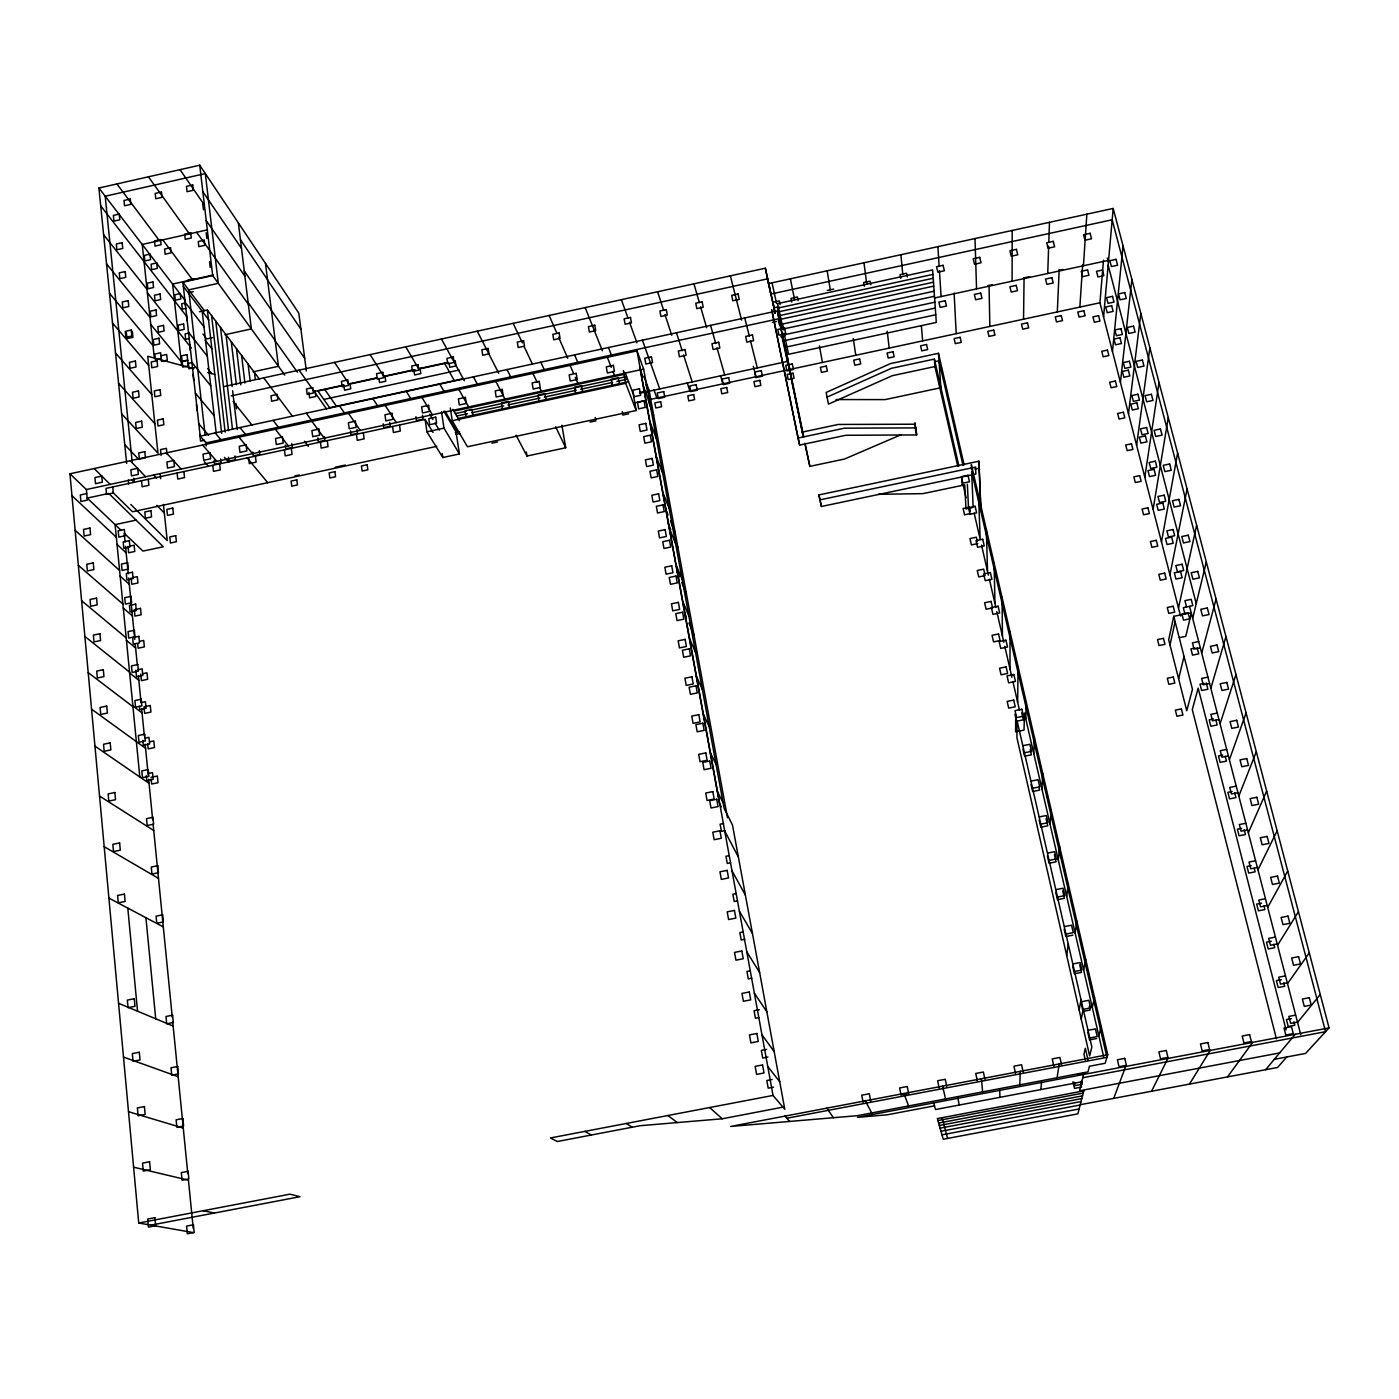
<?xml version="1.0" encoding="UTF-8"?>
<svg xmlns="http://www.w3.org/2000/svg" width="1399" height="1399" viewBox="0 0 1399 1399"><rect width="100%" height="100%" fill="white"/><g stroke="black" fill="none" stroke-linecap="round" stroke-linejoin="round"><path stroke-width="1.5" d="M1012.089 281.199L1012.194 230.45M1015.726 714.767L1015.587 731.817L1024.051 730.103L1024.418 713.018L1103.689 1056.945M1017.65 702.298L1018.052 666.624M1023.543 319.199L1024.068 277.946M1025.782 718.946L1026.201 701.843M1019.801 1084.837L1020.256 1071.354M1047.729 273.487L1048.655 246.137M1048.813 241.922L1049.477 222.319M1033.791 753.711L1034.421 737.413M1057.312 311.925L1059.183 269.832M1041.888 788.844L1042.727 773.385M1079.871 307.08L1082.651 264.761M1083.438 265.758L1086.848 214.169M1050.072 824.326L1051.139 809.724M1180.564 616.05L1099.929 302.761L1103.496 260.249M1103.584 316.961L1113.184 208.434L768.488 283.595L775.168 313.376M1058.344 860.193L1059.62 846.465M1112.467 351.446L1123.03 245.822M1040.804 1089.576L1041.573 1082.424M1120.424 382.417L1131.878 279.433M1066.685 896.427L1068.206 883.608M1128.486 413.684L1140.832 313.411M1066.703 955.517L1068.241 944.01M1136.618 445.267L1149.873 347.756M1075.131 933.063L1076.88 921.137M1144.819 477.164L1159.037 382.487M1057.067 1077.772L1059.253 1063.939M1153.108 509.376L1168.27 417.584M1083.665 970.067L1085.659 959.102M1161.485 541.903L1177.626 453.084M1079.136 1009.921L1081.042 999.83M1081.217 1019.067L1083.193 1009.221M1169.949 574.762L1187.086 488.968M1173.761 616.329L1168.69 639.798L1186.754 710.727L1192.455 689.287L1173.761 616.329L1191.406 612.727L1185.792 636.335L1179.374 637.629M1170.001 644.956L1175.108 621.611M1178.483 607.953L1196.635 525.255M1092.287 1007.472L1094.525 997.47M1192.77 618.008L1206.305 561.943M1178.623 678.812L1184.044 656.446M1083.56 1074.449L1079.573 1090.783L1279.683 1052.922M1098.81 1035.802L1101.24 1026.516M1201.793 652.843L1216.081 599.052M1210.922 688.046L1225.961 636.58M1107.746 1054.724L1105.14 1063.275L1089.436 1066.265L1087.985 1071.896L857.185 1115.703L730.68 1126.44L1107.746 1054.724L971.343 464.538L971.571 469.732M1220.138 723.615L1235.964 674.528M1229.459 759.57L1246.072 712.93M1113.726 1098.39L1125.67 1066.458M1238.884 795.909L1256.302 751.77M1248.398 832.632L1266.655 791.047M1258.016 869.758L1277.13 830.796M1151.552 1091.255L1167.885 1058.448M1267.756 907.286L1287.727 871.017M1189.482 1084.085L1210.222 1050.422M1277.584 945.234L1298.447 911.693M1287.517 983.602L1309.289 952.876M1227.518 1076.915L1252.682 1042.36M1297.572 1022.389L1320.271 994.532M1265.623 1069.71L1295.264 1034.298M1286.73 1056.979L1277.619 1067.454L1080.168 1104.72M1113.184 208.434L1329.05 1027.88L1305.617 1053.412L1274.332 1059.323M827.141 397.089L891.443 368.304L934.375 359.106L958.892 466.112M901.306 434.634L844.454 459.047L809.846 466.374L804.775 443.343M126.644 463.401L98.909 188.026L199.725 165.204L298.809 313.166L306.346 370.98M207.542 229.821L142.226 244.458L154.345 358.039M187.833 280.045L193.657 278.751M213.26 275.026L172.602 284.067L181.625 365.436M779.016 318.692L206.038 442.923L200.197 436.173L182.867 282.196L212.683 275.568L284.836 375.107M189.057 292.583L193.307 291.639M185.315 302.988L181.713 303.793L182.307 309.144L185.927 308.34M199.497 311.732L207.367 310.001L259.637 379.374M188.708 333.137L185.088 333.941L185.682 339.327L189.32 338.541M212.526 337.684L206.755 338.96L202.942 334.029M224.994 334.728L251.365 328.922L238.372 222.931M160.955 355.731L166.656 354.489L167.268 360.138L161.567 361.397L160.588 352.775L154.834 354.034L155.446 359.753L161.2 358.494M194.461 367.57L188.987 368.776L188.375 363.338L192.013 362.533L210.742 385.844M253.149 371.819L278.436 366.276L265.478 263.397M223.77 386.596L765.34 268.206L775.203 312.834M231.185 395.917L767.684 278.821L770.814 294.087L1112.17 219.765L1325.553 1031.693L1082.774 1077.737M314.18 391.475L342.79 385.25M377.573 377.66L348.911 383.903L334.553 362.376M412.46 370.07L383.728 376.331L370.105 354.612M447.418 362.463L418.616 368.724L405.745 346.812M343.734 385.407L317.923 391.02L329.657 407.704L463.786 378.569M350.047 384.026L377.38 378.08M383.693 376.698L415.241 369.843M419.438 368.916L448.537 362.586M323.834 399.432L459.099 370.018M827.246 290.485L833.699 289.086M778.841 306.713L774.014 307.763L772.895 302.306L779.313 300.907L780.065 304.545M778.543 307.937L932.941 274.396M200.197 436.173L777.319 310.875L781.394 329.604M779.348 311.662L933.203 278.261M204.604 440.23L200.547 441.105L199.847 434.984M780.17 315.457L933.483 282.196M780.992 319.217L933.745 286.113M193.657 1232.624L138.728 1223.023L69.95 473.789L637 350.869L643.645 369.109L724.14 808.43L732.481 824.973L784.804 1109.337L773.035 1095.434L637 350.869M772.388 322.347L776.48 321.455M782.058 324.148L934.112 291.202M783.125 329.027L934.462 296.256M987.939 285.676L992.136 284.766M1023.316 278.016L1029.612 276.652M1058.781 270.339L1062.995 269.43M934.847 297.917L1108.585 260.319M784.367 334.746L934.882 302.184M780.782 336.739L784.891 335.847M69.95 473.789L86.388 489.545L643.645 369.109M453.941 411.131L625.58 374.04M785.591 340.394L935.284 308.06M433.043 432.448L425.104 419.455L105.974 488.391L106.551 494.442L113.319 492.973L112.724 486.939M455.357 413.579L465.919 411.306M470.151 410.397L626.56 376.611M86.721 493.567L80.303 494.966L80.915 501.489L87.35 500.108L86.388 489.545M456.774 416.028L467.441 413.719M471.708 412.81L503.727 405.885M507.994 404.958L540.014 398.05M544.298 397.124L576.318 390.216M580.585 389.289L612.605 382.382M616.872 381.455L627.539 379.146M786.99 346.865L935.756 314.758M458.173 418.458L628.518 381.7M452.244 420.749L625.668 383.326L636.195 410.502L467.441 446.753L452.244 420.749L450.303 407.948M426.922 431.819L443.99 428.146L459.414 453.958L442.801 457.525L426.922 431.819L425.104 419.455M443.92 411.289L456.057 431.976L457.106 431.749L444.987 411.061M639.553 392.454L645.918 391.09M727.497 817.75L649.101 390.408L648.034 390.636L645.848 384.708M455.287 432.676L459.554 431.766M639.5 393.294L788.319 361.239L782.286 333.592M455.864 434.407L460.096 433.498M295.014 475.87L299.281 474.961M335.253 467.214L345.326 465.045M634.289 402.912L646.618 400.254M650.727 399.362L756.002 376.733L753.344 366.258M758.083 376.279L787.112 370.036M789.193 369.598L1099.929 302.761M436.768 446.333L132.52 511.772L112.812 492.378M491.906 443.168L497.694 441.927M590.011 422.096L595.834 420.854L595.257 417.462M628.693 413.789L622.852 415.048L622.24 411.673M136.088 520.113L115.103 524.625L139.83 776.987M964.138 464.958L938.467 353.3L890.394 363.618L826.162 392.454L828.453 404.136L892.317 375.684L934.934 366.555L934.375 359.106M934.847 361.694L938.991 360.802L962.967 465.15M516.056 435.246L526.986 456.039L565.703 447.75L561.908 425.261M130.072 546.082L134.129 545.208L134.776 551.468L128.656 552.78L128.026 546.502M777.494 311.75L802.292 432.099L838.211 424.457L915.051 424.212M133.202 577.525L137.294 576.65L137.941 582.963L131.786 584.275L131.156 577.944M915.75 431.242L914.911 422.848L916.712 434.932L845.73 435.281L799.633 445.092L771.706 309.756L798.042 438.062L844.489 428.181L916.013 427.902M818.922 494.914L821.388 506.49L975.837 474.016L975.575 467.109L819.954 499.863L818.922 494.914L978.898 461.215L980.786 507.487L978.898 461.215M139.585 641.319L143.712 640.445L144.359 646.898L138.151 648.192L137.732 643.907M974.893 469.05L979.125 468.158L979.51 469.802M137.959 669.736L142.138 668.862L142.785 675.42L136.507 676.731L135.86 670.173M142.82 673.688L146.982 672.814L147.629 679.319L141.386 680.631L140.739 674.108M972.165 507.645L965.975 508.939L964.75 484.858L923.043 493.62L878.38 494.337M970.906 513.468L964.541 514.797L963.107 508.484L969.472 507.155L970.434 511.369M141.212 702.595L145.409 701.721L146.073 708.331L139.778 709.643L139.445 706.338M977.814 543.581L971.413 544.911L969.962 538.545L976.362 537.216L977.324 541.465M144.744 738.217L148.976 737.343L149.641 744.006L143.31 745.317L142.803 740.316M149.623 741.802L153.82 740.928L154.502 747.573L148.189 748.885L147.699 743.901M985.158 575.584L978.723 576.913L977.254 570.477L983.689 569.148L984.791 573.975M148.259 773.472L152.491 772.598L153.173 779.348L146.808 780.659L146.3 775.588M151.022 777.319L157.353 776.008L158.035 782.723L151.687 784.035L151.197 778.998M1198.681 641.581L1192.42 642.858L1194.046 649.153L1200.325 647.877M1195.061 648.052L1190.916 648.891L1192.525 655.134L1198.751 653.875L1197.124 647.632M1207.897 677.151L1201.601 678.428L1203.245 684.793L1209.54 683.516M1204.172 683.342L1200.01 684.181L1201.636 690.511L1207.897 689.235L1206.27 682.922M1023.019 745.667L1029.909 744.285L1031.535 751.35L1024.645 752.732M1217.217 713.088L1210.869 714.364L1212.531 720.8L1218.879 719.523M1213.388 719.016L1209.208 719.855L1210.852 726.238L1217.147 724.979L1215.906 720.188M723.51 823.521L720.118 824.203L721.412 831.338L724.822 830.656M1031.133 781.097L1038.058 779.715L1039.702 786.85L1032.777 788.232M1226.626 749.427L1220.243 750.686L1221.922 757.191L1228.305 755.915M1222.709 755.075L1218.494 755.915L1220.155 762.368L1226.486 761.108L1225.227 756.264M729.369 855.576L725.959 856.258L727.27 863.463L730.68 862.781M1039.352 816.894L1046.295 815.512L1047.956 822.717L1040.996 824.098M1236.139 786.151L1229.738 787.41L1231.435 793.985L1237.853 792.708M1232.117 791.519L1227.885 792.359L1229.564 798.881L1235.929 797.622L1234.67 792.726M736.311 893.541L732.866 894.223L734.195 901.516L737.64 900.834M1047.641 853.075L1054.636 851.694L1056.315 858.969L1049.302 860.35M1245.757 823.277L1239.322 824.536L1241.035 831.181L1247.488 829.922M1241.647 828.365L1237.381 829.205L1239.077 835.78L1245.477 834.521L1244.201 829.59M743.324 931.944L739.861 932.626L741.208 939.988L744.67 939.306M1056.018 889.624L1063.048 888.243L1064.744 895.605L1057.696 896.986M1255.498 860.805L1249.01 862.081L1250.741 868.796L1257.229 867.52M1251.266 865.596L1246.981 866.436L1248.695 873.098L1255.13 871.839L1254.273 868.517M750.424 970.766L746.944 971.448L748.29 978.898L751.788 978.216M1064.482 926.575L1071.564 925.211L1073.26 932.643L1066.178 934.025M1072.911 935.162L1065.863 936.526L1064.167 929.128M1265.326 898.753L1258.803 900.029L1260.551 906.814L1267.092 905.538M1261.531 903.142L1256.669 904.086L1258.418 910.819L1264.888 909.56L1264.014 906.202M759.342 1009.693L754.096 1010.708L755.46 1018.245L758.975 1017.563M1073.033 963.928L1080.15 962.547L1081.882 970.067L1074.764 971.448M1275.276 937.12L1268.701 938.397L1270.484 945.252L1277.042 943.993M1271.359 941.195L1266.48 942.139L1268.228 948.959L1274.751 947.7L1273.877 944.29M766.617 1049.407L761.336 1050.422L762.717 1058.029L767.999 1057.014M1081.689 1001.684L1088.842 1000.32L1090.59 1007.91L1083.438 1009.291M1285.331 975.925L1278.721 977.184L1280.505 984.127L1287.115 982.867M1281.309 979.685L1276.395 980.629L1278.179 987.519L1284.719 986.26L1283.827 982.815M772.126 1079.486L766.809 1080.5L768.208 1088.177L773.525 1087.163M1088.247 1030.276L1095.434 1028.895L1097.201 1036.554L1089.996 1037.936M773.035 1095.434L550.419 1137.964L557.309 1141.514L640.043 1125.723L722.234 1118.78L782.95 1107.151M1096.694 1038.513L1089.541 1039.877L1087.792 1032.252M138.728 1223.023L289.96 1194.169L300.033 1196.705L150.865 1225.139M1295.491 1015.149L1288.846 1016.426L1290.665 1023.438L1297.31 1022.179M1291.364 1018.594L1286.433 1019.539L1288.217 1026.499L1294.809 1025.24L1293.918 1021.76M902.985 1094.822L906.779 1094.105M786.815 1118.238L1106.941 1057.364L971.64 471.463L973.144 506.98M1077.597 1074.537L1084.942 1073.138M1329.05 1027.88L857.5 1117.346L887.298 1114.793L934.48 1105.84M1081.759 1081.812L935.511 1109.529L933.658 1102.902M937.925 1120.564L1083.246 1093.074M938.642 1123.047L1082.529 1095.854M939.324 1125.495L1081.829 1098.582M940.076 1128.171L1081.06 1101.538M940.967 1131.284L1080.15 1105.018M941.964 1134.834L1079.136 1108.97M836.025 399.554L885.165 399.607L940.88 387.715L938.467 353.3M203.152 1210.73L214.397 1213.038M133.605 1167.186L188.445 1180.196L193.237 1228.427M193.674 368.706L147.734 356.255L157.982 453.189L121.643 413.859M207.734 372.501L214.816 374.425M128.516 1111.698L183.269 1128.084M123.497 1057.067L178.18 1076.705M118.565 1003.275L173.144 1026.062M108.912 898.106L163.298 926.907M584.887 1131.371L591.27 1135.026M104.191 846.692L158.489 878.38M99.539 796.048L153.733 830.516M626.367 1123.449L632.121 1127.244M94.957 746.139L149.046 783.318M91.565 709.171L145.566 748.308M667.935 1115.51L677.256 1122.575M132.87 705.9L142.068 712.913M88.207 672.622L132.94 706.722M84.884 636.458L129.547 672.132M129.635 672.954L138.816 680.281M126.435 640.34L135.616 647.964M81.597 600.696L126.207 637.909M123.269 608.04L132.433 615.962M78.344 565.318L122.885 604.018M709.643 1107.553L722.234 1118.78M120.139 576.056L129.285 584.275M75.144 530.308L119.597 570.477M117.026 544.368L126.172 552.867M71.961 495.666L116.344 537.286M121.293 530.501L87.193 498.079L108.807 493.427L163.316 546.764L142.96 551.101L124.389 533.456M94.153 468.543L110.189 484.404M130.772 504.462L167.233 540.574L163.403 504.427M131.716 479.77L134.252 482.358L133.832 478.231M156.793 505.336L164.313 513.013M130.229 460.726L145.636 476.744M124.756 444.707L138.623 459.292M153.628 475.065L156.636 478.231M166.394 452.891L181.188 469.067M118.565 383.291L154.869 423.687M204.306 461.705L208.399 466.357M115.522 353.02L151.774 394.466M202.628 445.022L216.81 461.355M784.961 1116.122L789.596 1121.438M224.452 457.351L228.667 462.282M112.497 323.029L148.714 365.489M198.815 423.862L208.556 435.281M215.166 432.921L220.885 439.706M247.133 457.893L267.751 482.69M109.507 293.318L153.016 345.588M195.353 393.049L214.187 415.765M238.967 437.153L252.52 453.643M150.742 324.393L181.205 361.642M239.946 427.534L245.507 434.372M106.551 263.886L149.99 317.346M147.385 292.846L191.383 348.054M207.664 368.479L211.739 373.603M233.143 401.443L252.082 425.191M103.613 234.735L147.017 289.348M188.515 332.297L207.332 356.203M767.736 1066.458L779.715 1081.742M275.393 429.248L288.316 445.896M100.693 205.845L186.469 316.157M205.163 340.202L211.844 348.788M273.085 420.347L278.401 427.237M185.14 302.341L203.957 326.824M98.909 188.026L185.49 300.855M183.339 286.375L208.923 320.074M304.51 441.262L308.392 446.403M182.867 282.196L204.499 310.788M263.712 377.87L292.548 416.395M116.904 183.951L159.399 240.611M162.774 239.859L192.45 279.643M306.276 413.142L311.365 420.085M311.907 421.344L324.218 438.149M761.965 1034.823L774.172 1051.593M148.434 176.816L189.46 233.878M248.113 302.481L275.218 340.622M275.253 340.971L297.445 372.204M196.612 232.286L248.34 304.248M299.089 370.14L326.597 408.998M324.813 389.534L336.425 406.235M206.23 220.622L244.895 276.18M244.248 270.934L271.354 310.018M271.389 310.351L304.702 358.371M339.555 405.92L344.399 412.932M348.526 413.405L360.19 430.367M180.034 169.664L203.887 204.324M826.826 1108.148L833.384 1117.714M202.82 191.663L241.485 248.357M240.436 239.701L267.524 279.695M267.576 280.045L300.89 329.185M754.341 993.098L766.862 1011.827M372.903 398.68L377.52 405.745M385.215 405.448L396.249 422.568M746.804 951.862L759.622 972.48M406.322 391.423L410.694 398.558M429.685 414.209L432.886 419.508M435.019 423.04L439.286 430.123M422.008 397.473L432.413 414.769M739.354 911.099L752.47 933.588M439.828 384.148L443.955 391.335M452.909 409.347L459.432 420.662M444.672 363.425L454.29 380.633M458.889 389.482L468.648 406.934M731.992 870.825L745.387 895.115M441.454 339.013L464.346 380.72M473.404 376.856L477.304 384.113M865.316 1100.838L871.699 1112.939M724.717 831.006L738.392 857.08M495.858 381.455L504.969 399.082M477.269 331.178L498.743 373.253M721.307 806.908L719.418 803.201L639.728 366.94M507.05 369.546L510.705 376.873M717.53 791.659L723.091 802.746M710.43 752.749L716.096 764.519M555.63 426.747L565.703 447.75M532.932 373.428L537.164 382.312M539.699 387.645L541.396 391.213M513.153 323.344L522.387 342.877M524.188 346.69L532.302 363.862M540.783 362.219L544.194 369.616M703.4 714.277L709.171 726.711M696.44 676.242L702.315 689.322M549.142 315.475L556.872 333.259M558.551 337.107L567.749 358.284M689.585 638.644L695.53 652.354M570.075 365.366L573.555 373.341M575.286 377.328L577.892 383.326M574.587 354.891L577.752 362.324M684.706 613.217L686.384 617.134M688.903 623.045L693.939 634.831M682.782 601.465L688.833 615.787M677.011 571.089L679.372 576.808M681.715 582.439L686.419 593.823M676.067 564.689L682.205 579.606M669.422 528.332L675.647 543.826M668.355 523.663L670.751 529.626M673.933 537.566L677.92 547.516M585.202 307.588L602.374 350.764M665.662 508.956L668.075 515.007M670.471 521.058L675.297 533.176M607.323 357.287L611.311 367.36M612.902 371.382L614.493 375.404M662.846 492.378L669.177 508.432M608.46 347.529L611.398 355.031M656.358 456.808L662.759 473.422M624.863 372.169L633.187 393.836L636.195 410.502M903.911 1093.493L908.598 1105.944M649.923 421.624L656.411 438.796M643.575 388.048L645.743 393.853M648.611 401.6L653.63 415.136M643.575 386.823L650.133 404.521M640.043 368.899L642.945 376.803M644.03 376.558L649.101 390.408M621.366 299.683L628.046 318.168M629.533 322.277L636.947 342.842M653.945 389.866L656.9 398.05M642.421 340.167L659.733 388.939M657.6 291.761L663.668 310.403M665.015 314.548L671.747 335.288M687.189 382.714L689.864 390.951M676.451 332.77L682.222 350.782M683.551 354.944L692.19 381.944M693.921 283.822L699.378 302.621M700.584 306.801L706.635 327.716M720.502 375.544L722.898 383.851M710.57 325.355L715.746 343.524M716.953 347.721L724.717 374.949M942.122 1117.679L947.578 1138.419M1107.309 258.063L1108.41 262.295M1108.165 265.163L1196.25 603.616M1189.57 606.414L1300.79 1034.788M1186.544 606.921L1184.918 600.643L1191.214 599.349L1192.84 605.627L1183.327 607.673L1184.936 613.916M1286.101 1029.909L1198.174 688.133L1192.28 709.625L1276.413 1038.792M730.348 275.848L741.61 320.109M744.758 317.94L749.357 336.25M750.406 340.482L757.296 367.92M942.594 1086.131L945.567 1098.932M1021.777 712.895L1023.369 719.838L1016.548 721.219L1014.957 714.277M1030.206 749.532L1031.413 754.795L1024.558 756.177L1022.949 749.147M1038.723 786.57L1039.544 790.12L1032.654 791.484L1031.028 784.402M1046.102 818.642L1047.746 825.812L1040.821 827.176L1039.177 820.006M1054.374 854.632L1056.053 861.871L1049.075 863.253L1047.414 855.996M1062.75 891.006L1064.429 898.315L1057.434 899.697L1055.755 892.37M1079.748 964.908L1081.479 972.392L1074.397 973.756L1072.683 966.272M1089.261 1006.248L1090.136 1010.026L1083.018 1011.39L1081.287 1003.835M974.159 513.083L980.157 539.175L978.618 495.98M981.538 545.173L988.446 575.199M989.373 579.238L995.878 607.533M996.805 611.625L1003.852 642.263M1004.797 646.373L1011.914 677.343M1012.876 681.505L1019.486 710.255M963.194 485.103L966.097 497.817M934.934 366.555L957.773 466.304M1088.055 1060.267L1085.327 1048.288L1083.963 1054.234L1085.292 1060.127M907.356 276.88L906.535 273.242L900.047 274.659L900.869 278.296M1081.427 1080.937L1082.179 1084.26L1075.097 1085.607L1074.345 1082.266M1080.745 1083.77L1081.497 1087.075L1074.484 1088.405L1072.981 1081.777M798.042 438.062L799.633 445.092M1061.526 1064.674L1059.9 1057.452L1052.223 1058.903L1053.849 1066.143M915.611 429.895L916.677 434.652M870.878 284.819L870.073 281.182L863.603 282.581L864.407 286.218M1023.159 1071.966L1021.585 1064.744L1013.943 1066.195L1015.499 1073.418M778.386 320.371L779.278 324.481M781.534 334.728L788.284 365.489M802.292 432.099L803.463 437.397M783.108 328.94L777.599 303.618L932.626 269.92L936.298 322.435L788.599 354.279L784.017 333.172M779.995 319.007L781.779 327.191M772.056 282.825L776.567 303.531M777.459 307.605L778.788 313.726M984.913 1079.241L983.375 1072.019L975.733 1073.47L977.271 1080.693M798.182 300.61L797.43 296.973L790.995 298.372L791.747 302.009M946.756 1086.498L945.252 1079.276L937.645 1080.727L939.131 1087.95M820.374 501.576L821.388 506.49M782.513 324.62L783.597 329.902M785.783 349.698L803.726 436.68M805.474 445.162L809.846 466.374M779.208 319.567L803.411 437.03M774.312 309.546L774.994 312.834M765.34 268.206L768.488 283.595M908.685 1093.738L907.234 1086.516L899.627 1087.967L901.078 1095.19M790.4 278.821L794.562 299.613M870.72 1100.961L869.304 1093.738L861.732 1095.19L863.131 1102.395M957.948 1098.285L959.224 1105.035M819.377 345.903L822.455 362.446M623.359 370.525L625.668 383.326M619.32 383.781L618.236 377.73L611.241 379.251L612.307 385.285M582.596 391.703L581.547 385.652L574.569 387.173L575.601 393.206M545.96 399.607L544.945 393.556L537.985 395.06L539 401.111M827.141 270.811L830.272 289.715M526.321 451.947L526.986 456.039M509.428 407.494L508.449 401.443L501.507 402.947L502.468 408.998M472.967 415.363L472.023 409.312L465.098 410.816L466.042 416.85M455.165 360.54L456.004 365.961L449.744 367.307L449.201 363.705M456.057 431.976L459.414 453.958M853.25 338.593L855.786 355.276M441.524 411.778L443.99 428.146M442.206 453.486L442.801 457.525M420.032 368.182L420.837 373.603L414.594 374.967L413.789 369.546M422.533 415.346L423.093 419.175L416.535 420.592L415.975 416.762M399.467 424.999L400.341 431.032L393.434 432.518L392.577 426.485M384.987 375.824L385.757 381.245L379.514 382.592L379.007 378.989M389.744 422.428L390.286 426.258L383.728 427.674L383.204 423.845M363.32 432.798L364.16 438.849L357.27 440.335L356.448 434.285M357.025 429.51L357.549 433.34L351.009 434.739L350.484 430.927M350.012 383.448L350.747 388.852L344.539 390.216L343.804 384.795M863.97 262.785L866.733 283.927M327.261 440.598L328.048 446.631L321.193 448.117L320.406 442.067M324.376 436.558L324.883 440.388L318.36 441.804L317.853 437.974M315.125 391.038L315.824 396.459L309.634 397.806L308.934 392.385M291.796 443.605L292.286 447.435L285.781 448.834L285.291 445.022M291.289 448.362L292.041 454.395L285.204 455.882L284.434 449.831M254.478 372.519L255.248 378.797M259.305 450.635L259.759 454.465L253.271 455.864L252.799 452.034M248.095 364.037L250.141 380.878M255.405 456.109L256.122 462.16L249.302 463.629L248.567 457.595M241.59 355.416L244.912 382.994M236.466 348.613L240.803 384.865M231.272 341.706L236.379 384.603M887.211 331.266L889.187 348.089M235.924 403.419L236.571 408.858M225.991 334.711L232.129 386.474M232.636 390.758L237.218 429.563M220.517 327.453L232.514 429.371M234.962 455.899L235.417 459.711L228.929 461.128L228.492 457.298M199.725 165.204L212.683 275.568M202.785 204.027L203.45 209.745M206.143 232.706L206.825 238.477M209.535 261.648L210.217 267.454M215.761 321.123L228.579 430.665M211.581 315.597L225.152 432.081M207.367 310.001L221.689 433.515M220.587 458.994L221.025 462.824L214.554 464.223L214.117 460.393M202.155 311.155L216.18 433.025M219.608 463.838L220.29 469.889L213.487 471.358L212.788 465.325M205.111 434.774L188.69 289.89L218.296 283.315L205.321 173.581L105.187 196.21L132.153 461.722M205.81 441.892L206.265 445.949M184.563 299.106L185.228 304.965M186.347 314.897L187.011 320.791M189.669 344.504L190.334 350.45M193.027 374.372L193.709 380.388M196.42 404.538L197.102 410.607M183.881 471.568L184.546 477.601L177.76 479.07L177.096 473.019M167.023 454.273L166.394 448.345L160.518 449.604L161.147 455.532M160.238 474.453L160.693 478.703M148.259 479.262L148.889 485.296L142.103 486.765L141.491 480.714M132.328 331.371L132.94 337.281L126.977 338.593L126.382 332.7M128.306 479.962L128.708 484.037M124.231 533.299L125.088 542.008M125.525 546.344L128.253 573.8M128.673 577.997L134.759 639.43M135.196 643.697L137.329 665.207M138.396 675.979L141.054 702.718M141.649 708.838L144.342 735.822M145.164 744.146L148.224 775.081M148.644 779.208L152.666 819.797M153.103 824.081L172.287 1017.44M172.724 1021.742L187.798 1173.691M900.886 254.723L902.775 274.134M981.381 1078.751L982.64 1091.885M145.916 917.709L155.709 1018.787M127.799 908.108L137.539 1011.197M921.399 326.054L922.658 340.884M937.89 246.661L939.149 266.23M939.429 270.567L941.09 296.571M961.778 478.703L962.145 485.418M954.118 293.091L956.216 333.679M967.374 484.316L968.528 508.397M999.708 1090.363L999.953 1097.306M974.998 238.564L976.554 288.893M986.347 529.399L987.519 571.159M989.058 285.518L989.845 326.439M994.147 563.185L994.934 603.459M1002.034 597.303L1002.436 636.09M1010.008 631.788L1010.008 669.037M1017.09 720.712L1016.898 737.623L1089.646 1055.913L1091.85 1047.029L1017.09 720.712M1083.823 1090.87L1077.86 1113.866L943.223 1139.241L937.365 1118.588L1083.823 1090.87M130.229 199.06L123.986 200.459L124.546 205.793L130.789 204.376L130.229 199.06M161.427 192.013L155.184 193.429L155.779 198.745L162.022 197.329L161.427 192.013M192.712 184.965L186.452 186.364L187.064 191.698L193.324 190.281L192.712 184.965M119.23 214.082L113.371 215.394L113.949 221.094L119.807 219.783L119.23 214.082M122.185 242.674L116.309 244.003L116.886 249.756L122.78 248.427L122.185 242.674M160.535 239.579L154.502 240.925L155.062 246.102L161.095 244.738L160.535 239.579M190.701 232.811L184.651 234.158L185.245 239.334L191.278 237.987L190.701 232.811M170.556 247.728L164.575 249.057L165.134 254.198L171.115 252.852L170.556 247.728M204.237 240.191L198.238 241.52L198.833 246.661L204.831 245.315L204.237 240.191M149.955 254.146L144.289 255.405L144.884 260.931L150.55 259.672L149.955 254.146M156.705 262.942L151.092 264.184L151.687 269.692L157.3 268.433L156.705 262.942M125.176 271.546L119.265 272.857L119.859 278.663L125.77 277.352L125.176 271.546M152.946 281.916L147.262 283.193L147.857 288.771L153.54 287.512L152.946 281.916M128.183 300.663L122.255 301.992L122.85 307.85L128.795 306.521L128.183 300.663M160.081 294L154.432 295.259L155.044 300.82L160.675 299.561L160.081 294M180.209 293.598L174.753 294.804L175.347 300.173L180.821 298.966L180.209 293.598M155.971 309.948L150.253 311.225L150.865 316.856L156.566 315.579L155.971 309.948M131.226 330.059L125.263 331.388L125.875 337.299L131.838 335.987L131.226 330.059M163.491 325.39L157.825 326.649L158.419 332.245L164.103 331.003L163.491 325.39M183.619 323.956L178.128 325.163L178.722 330.584L184.213 329.377L183.619 323.956M159.014 338.226L153.278 339.502L153.89 345.186L159.626 343.927L159.014 338.226M135.406 361.012L129.425 362.341L130.037 368.304L136.018 366.975L135.406 361.012M157.003 360.715L151.214 361.991L151.826 367.762L157.632 366.486L157.003 360.715M187.046 354.594L181.52 355.818L182.132 361.292L187.658 360.085L187.046 354.594M187.693 360.4L182.167 361.607L182.779 367.098L188.305 365.891L187.693 360.4M138.501 390.933L132.503 392.262L133.115 398.278L139.131 396.966L138.501 390.933M160.098 389.656L154.292 390.933L154.904 396.756L160.728 395.48L160.098 389.656M141.649 421.151L135.598 422.463L136.228 428.531L142.278 427.22L141.649 421.151M163.228 418.861L157.387 420.137L158.017 426.013L163.858 424.736L163.228 418.861M277.177 394.431L270.969 395.777L271.651 401.216L277.859 399.852L277.177 394.431M488.146 348.438L481.851 349.82L482.707 355.259L489.003 353.877L488.146 348.438M523.593 340.726L517.28 342.09L518.172 347.529L524.485 346.148L523.593 340.726M559.128 332.979L552.815 334.344L553.742 339.782L560.072 338.401L559.128 332.979M594.767 325.215L588.419 326.597L589.381 332.018L595.712 330.636L594.767 325.215M630.477 317.433L624.111 318.815L625.108 324.236L631.456 322.854L630.477 317.433M666.256 309.616L659.891 311.015L660.905 316.454L667.288 315.055L666.256 309.616M702.141 301.799L695.758 303.198L696.807 308.637L703.207 307.238L702.141 301.799M738.112 293.965L731.712 295.364L732.796 300.785L739.197 299.403L738.112 293.965M312.694 387.61L306.486 388.957L307.185 394.396L313.411 393.032L312.694 387.61M347.704 379.986L341.478 381.332L342.213 386.771L348.438 385.407L347.704 379.986M382.801 372.326L376.558 373.69L377.31 379.129L383.571 377.765L382.801 372.326M417.969 364.667L411.708 366.031L412.513 371.469L418.773 370.105L417.969 364.667M453.224 356.99L446.946 358.354L447.785 363.775L454.063 362.411L453.224 356.99M943.083 265.303L936.578 266.719L937.837 272.175L944.36 270.759L943.083 265.303M979.702 257.329L973.197 258.745L974.491 264.219L981.014 262.802L979.702 257.329M1016.426 249.354L1009.903 250.771L1011.232 256.227L1017.773 254.81L1016.426 249.354M1053.237 241.345L1046.697 242.779L1048.061 248.235L1054.619 246.801L1053.237 241.345M1090.153 233.318L1083.578 234.752L1084.994 240.208L1091.552 238.774L1090.153 233.318M144.797 451.632L138.728 452.944L139.358 459.082L145.444 457.77L144.797 451.632M651.462 356.797L644.764 358.249L645.813 364.02L652.529 362.568L651.462 356.797M685.055 349.54L678.323 350.992L679.424 356.762L686.14 355.294L685.055 349.54M718.719 342.248L711.969 343.699L713.088 349.47L719.838 348.019L718.719 342.248M752.452 334.938L745.684 336.407L746.856 342.178L753.606 340.709L752.452 334.938M784.559 327.996L777.792 329.447L778.981 335.218L785.766 333.749L784.559 327.996M101.76 476.08L94.922 477.566L95.499 483.669L102.354 482.183L101.76 476.08M137.714 468.298L130.859 469.784L131.489 475.887L138.344 474.401L137.714 468.298M173.773 460.498L166.901 461.985L167.548 468.088L174.438 466.601L173.773 460.498M209.902 452.664L203.012 454.15L203.712 460.271L210.602 458.767L209.902 452.664M246.137 444.83L239.229 446.316L239.946 452.419L246.871 450.933L246.137 444.83M282.441 436.96L275.516 438.464L276.285 444.567L283.21 443.063L282.441 436.96M318.85 429.091L311.907 430.595L312.711 436.698L319.654 435.194L318.85 429.091M355.346 421.186L348.386 422.69L349.225 428.793L356.185 427.29L355.346 421.186M391.93 413.265L384.952 414.769L385.827 420.872L392.804 419.368L391.93 413.265M428.601 405.325L421.624 406.847L422.515 412.95L429.51 411.428L428.601 405.325M465.377 397.368L458.365 398.89L459.309 404.993L466.322 403.472L465.377 397.368M502.241 389.394L495.211 390.916L496.173 397.019L503.22 395.497L502.241 389.394M539.175 381.385L532.145 382.906L533.141 389.027L540.206 387.488L539.175 381.385M576.231 373.376L569.166 374.897L570.215 381L577.28 379.479L576.231 373.376M613.357 365.331L606.274 366.87L607.358 372.973L614.441 371.435L613.357 365.331M1116.052 259.34L1109.862 260.686L1111.401 266.562L1117.591 265.215L1116.052 259.34M945.217 300.733L938.921 302.097L940.145 307.413L946.458 306.049L945.217 300.733M980.682 293.056L974.369 294.42L975.628 299.736L981.958 298.372L980.682 293.056M1016.234 285.379L1009.903 286.743L1011.197 292.059L1017.528 290.695L1016.234 285.379M1051.856 277.667L1045.525 279.048L1046.854 284.347L1053.202 282.983L1051.856 277.667M1087.583 269.937L1081.217 271.319L1082.581 276.635L1088.947 275.253L1087.583 269.937M1102.412 270.059L1096.501 271.336L1097.953 276.95L1103.863 275.673L1102.412 270.059M435.701 417.164L428.793 418.651L429.685 424.701L436.61 423.197L435.701 417.164M639.483 388.747L632.82 390.199L634.009 396.756L640.69 395.322L639.483 388.747M663.721 391.598L657.233 392.997L658.264 398.593L664.752 397.211L663.721 391.598M696.16 384.62L689.672 386.019L690.739 391.615L697.244 390.216L696.16 384.62M728.687 377.625L722.181 379.024L723.266 384.62L729.788 383.221L728.687 377.625M761.283 370.613L754.761 372.012L755.88 377.608L762.403 376.209L761.283 370.613M792.306 363.932L785.766 365.331L786.92 370.927L793.46 369.528L792.306 363.932M1124.744 292.548L1118.518 293.895L1120.074 299.823L1126.3 298.494L1124.744 292.548M1112.537 296.361L1106.557 297.655L1108.025 303.373L1114.024 302.079L1112.537 296.361M644.065 400.918L637.472 402.352L638.644 408.84L645.254 407.424L644.065 400.918M150.917 510.67L144.797 511.982L145.444 518.225L151.564 516.913L150.917 510.67M296.815 479.857L291.097 481.081L291.726 486.153L297.445 484.928L296.815 479.857M334.886 471.673L329.167 472.897L329.832 477.968L335.568 476.744L334.886 471.673M367.15 464.73L361.414 465.972L362.114 471.043L367.85 469.802L367.15 464.73M660.695 401.653L654.837 402.912L655.764 407.983L661.622 406.724L660.695 401.653M693.659 394.57L687.801 395.83L688.763 400.901L694.621 399.624L693.659 394.57M726.711 387.471L720.835 388.73L721.814 393.801L727.707 392.524L726.711 387.471M759.832 380.336L753.939 381.612L754.953 386.684L760.846 385.407L759.832 380.336M793.023 373.218L787.13 374.477L788.162 379.549L794.072 378.272L793.023 373.218M826.302 366.066L820.374 367.325L821.44 372.396L827.369 371.12L826.302 366.066M859.633 358.896L853.705 360.173L854.806 365.244L860.735 363.967L859.633 358.896M893.052 351.709L887.106 352.985L888.225 358.057L894.188 356.78L893.052 351.709M926.54 344.521L920.577 345.798L921.731 350.869L927.694 349.575L926.54 344.521M960.116 337.299L954.135 338.593L955.325 343.647L961.288 342.37L960.116 337.299M993.745 330.077L987.764 331.353L988.971 336.425L994.969 335.13L993.745 330.077M1027.461 322.819L1021.462 324.113L1022.704 329.185L1028.702 327.891L1027.461 322.819M1061.246 315.562L1055.248 316.856L1056.507 321.927L1062.523 320.633L1061.246 315.562M1083.823 310.718L1077.807 312.012L1079.084 317.083L1085.117 315.789L1083.823 310.718M1111.645 305.734L1105.717 307.011L1107.186 312.694L1113.132 311.417L1111.645 305.734M172.794 508.099L166.866 509.376L167.495 515.409L173.441 514.133L172.794 508.099M89.973 528.053L83.52 529.434L84.132 536.044L90.603 534.663L89.973 528.053M1098.6 315.649L1092.934 316.856L1094.333 322.277L1099.981 321.07L1098.6 315.649M124.354 529.504L118.181 530.816L118.81 537.129L124.983 535.8L124.354 529.504M645.796 423.39L639.081 424.824L640.287 431.469L647.003 430.035L645.796 423.39M129.32 540.626L123.164 541.955L123.794 548.251L129.95 546.922L129.32 540.626M1120.931 328.66L1114.898 329.937L1116.402 335.725L1122.418 334.431L1120.931 328.66M1133.54 326.107L1127.279 327.453L1128.836 333.452L1135.114 332.105L1133.54 326.107M175.732 535.642L169.786 536.919L170.433 543.004L176.396 541.728L175.732 535.642M650.308 435.211L643.68 436.628L644.869 443.186L651.514 441.769L650.308 435.211M1119.952 337.789L1113.989 339.065L1115.475 344.801L1121.438 343.524L1119.952 337.789M93.261 562.905L86.773 564.287L87.385 570.967L93.89 569.585L93.261 562.905M1107.431 350.1L1101.747 351.306L1103.146 356.78L1108.847 355.573L1107.431 350.1M127.659 562.748L121.451 564.077L122.08 570.442L128.288 569.113L127.659 562.748M652.161 458.417L645.411 459.851L646.635 466.567L653.385 465.133L652.161 458.417M132.468 572.226L126.295 573.538L126.924 579.903L133.115 578.591L132.468 572.226M1129.395 361.274L1123.345 362.568L1124.848 368.392L1130.917 367.115L1129.395 361.274M1142.406 360.015L1136.11 361.362L1137.702 367.43L1143.997 366.083L1142.406 360.015M656.638 469.854L649.958 471.271L651.165 477.916L657.845 476.482L656.638 469.854M1128.346 370.175L1122.348 371.452L1123.852 377.24L1129.85 375.964L1128.346 370.175M1115.37 381.018L1109.652 382.242L1111.068 387.768L1116.804 386.561L1115.37 381.018M96.566 598.125L90.043 599.506L90.673 606.257L97.196 604.875L96.566 598.125M130.981 596.341L124.756 597.653L125.385 604.106L131.628 602.777L130.981 596.341M135.668 604.123L129.46 605.452L130.09 611.853L136.298 610.541L135.668 604.123M658.614 493.812L651.829 495.246L653.053 502.031L659.856 500.597L658.614 493.812M1137.947 394.221L1131.861 395.515L1133.4 401.408L1139.486 400.114L1137.947 394.221M140.495 608.39L134.321 609.702L134.951 616.085L141.142 614.773L140.495 608.39M1151.394 394.308L1145.047 395.637L1146.655 401.775L1152.986 400.429L1151.394 394.308M1136.827 402.877L1130.794 404.154L1132.298 410.012L1138.349 408.735L1136.827 402.877M663.021 504.864L656.306 506.281L657.53 512.996L664.245 511.579L663.021 504.864M1123.397 412.25L1117.644 413.474L1119.078 419.053L1124.831 417.846L1123.397 412.25M99.924 633.73L93.366 635.111L93.995 641.931L100.553 640.55L99.924 633.73M134.356 630.267L128.096 631.596L128.743 638.101L135.004 636.772L134.356 630.267M138.886 636.335L132.643 637.647L133.29 644.135L139.533 642.823L138.886 636.335M1146.603 427.534L1140.482 428.811L1142.021 434.774L1148.142 433.48L1146.603 427.534M665.12 529.609L658.299 531.043L659.541 537.898L666.379 536.464L665.12 529.609M1160.453 428.951L1154.088 430.297L1155.696 436.488L1162.079 435.159L1160.453 428.951M1145.396 435.928L1139.328 437.205L1140.85 443.116L1146.918 441.839L1145.396 435.928M967.986 475.293L961.375 476.674L962.879 483.18L969.472 481.798L967.986 475.293M669.474 540.276L662.724 541.693L663.965 548.478L670.716 547.061L669.474 540.276M1131.494 443.798L1125.705 445.004L1127.157 450.653L1132.945 449.446L1131.494 443.798M103.299 669.701L96.706 671.1L97.353 677.99L103.963 676.609L103.299 669.701M137.767 664.56L131.471 665.889L132.118 672.447L138.414 671.135L137.767 664.56M1155.329 461.18L1149.191 462.457L1150.747 468.473L1156.903 467.196L1155.329 461.18M671.712 565.791L664.84 567.225L666.099 574.167L672.971 572.733L671.712 565.791M1169.634 463.978L1163.216 465.325L1164.86 471.585L1171.26 470.256L1169.634 463.978M975.12 506.298L968.493 507.68L969.997 514.255L976.624 512.873L975.12 506.298M1154.035 469.312L1147.949 470.589L1149.488 476.569L1155.591 475.293L1154.035 469.312M1139.66 475.643L1133.855 476.867L1135.306 482.568L1141.129 481.343L1139.66 475.643M675.997 576.056L669.212 577.472L670.471 584.327L677.256 582.911L675.997 576.056M106.726 706.093L100.098 707.474L100.745 714.452L107.391 713.053L106.726 706.093M141.212 699.203L134.881 700.532L135.528 707.16L141.876 705.848L141.212 699.203M150.27 705.498L143.992 706.792L144.657 713.368L150.917 712.074L150.27 705.498M1164.16 495.176L1157.97 496.453L1159.544 502.538L1165.752 501.262L1164.16 495.176M678.375 602.374L671.468 603.826L672.727 610.838L679.652 609.404L678.375 602.374M982.71 539.262L976.047 540.661L977.569 547.289L984.231 545.907L982.71 539.262M1178.902 499.391L1172.449 500.737L1174.111 507.068L1180.546 505.738L1178.902 499.391M1162.779 503.045L1156.658 504.322L1158.215 510.355L1164.353 509.096L1162.779 503.045M1147.914 507.82L1142.091 509.026L1143.56 514.78L1149.401 513.573L1147.914 507.82M682.607 612.237L675.787 613.654L677.029 620.596L683.866 619.18L682.607 612.237M144.692 734.213L138.326 735.524L138.991 742.239L145.356 740.91L144.692 734.213M110.189 742.869L103.526 744.251L104.173 751.298L110.853 749.916L110.189 742.869M1173.079 529.522L1166.871 530.816L1168.462 536.971L1174.688 535.677L1173.079 529.522M990.37 572.576L983.672 573.957L985.211 580.655L991.908 579.273L990.37 572.576M1156.256 540.311L1150.398 541.518L1151.884 547.324L1157.76 546.117L1156.256 540.311M1171.628 537.146L1165.454 538.423L1167.028 544.526L1173.201 543.249L1171.628 537.146M685.108 639.378L678.165 640.812L679.442 647.912L686.402 646.478L685.108 639.378M1188.276 535.205L1181.788 536.534L1183.449 542.952L1189.937 541.605L1188.276 535.205M689.27 648.821L682.415 650.238L683.674 657.25L690.546 655.834L689.27 648.821M148.207 769.572L141.806 770.901L142.471 777.669L148.871 776.358L148.207 769.572M991.087 601.413L984.616 602.742L986.103 609.23L992.573 607.9L991.087 601.413M1182.103 564.252L1175.842 565.546L1177.451 571.754L1183.711 570.46L1182.103 564.252M998.117 606.204L991.384 607.603L992.94 614.371L999.673 612.989L998.117 606.204M1164.685 573.118L1158.792 574.342L1160.278 580.2L1166.189 578.994L1164.685 573.118M1180.546 571.596L1174.338 572.873L1175.929 579.029L1182.138 577.752L1180.546 571.596M114.858 792.534L108.143 793.915L108.807 801.067L115.54 799.686L114.858 792.534M1197.736 571.387L1191.214 572.733L1192.91 579.203L1199.433 577.874L1197.736 571.387M691.91 676.801L684.933 678.235L686.227 685.405L693.222 683.971L691.91 676.801M696.02 685.807L689.112 687.224L690.407 694.306L697.314 692.89L696.02 685.807M998.554 633.974L992.048 635.303L993.552 641.861L1000.058 640.532L998.554 633.974M1005.951 640.2L999.166 641.581L1000.74 648.419L1007.525 647.038L1005.951 640.2M1173.184 606.257L1167.256 607.481L1168.777 613.409L1174.705 612.185L1173.184 606.257M152.946 817.313L146.493 818.642L147.175 825.515L153.628 824.186L152.946 817.313M1207.32 607.988L1200.762 609.334L1202.475 615.875L1209.033 614.546L1207.32 607.988M1188.101 612.71L1181.91 613.969L1183.502 620.142L1189.692 618.883L1188.101 612.71M698.801 714.644L691.771 716.078L693.082 723.335L700.13 721.884L698.801 714.644M702.84 723.196L695.898 724.612L697.192 731.782L704.152 730.365L702.84 723.196M119.615 842.932L112.829 844.314L113.511 851.571L120.297 850.19L119.615 842.932M1006.091 666.868L999.568 668.197L1001.072 674.808L1007.612 673.479L1006.091 666.868M1163.461 638.364L1157.515 639.57L1159.019 645.551L1164.982 644.344L1163.461 638.364M1013.855 674.545L1007.035 675.927L1008.627 682.834L1015.447 681.453L1013.855 674.545M1217.008 645.009L1210.415 646.338L1212.146 652.966L1218.739 651.619L1217.008 645.009M705.778 752.907L698.696 754.341L700.025 761.686L707.107 760.252L705.778 752.907M157.755 865.736L151.267 867.048L151.949 874.025L158.437 872.714L157.755 865.736M709.73 761.021L702.753 762.438L704.064 769.677L711.059 768.278L709.73 761.021M1013.715 700.095L1007.158 701.406L1008.679 708.104L1015.237 706.775L1013.715 700.095M1173.289 677.046L1167.291 678.253L1168.83 684.303L1174.828 683.079L1173.289 677.046M1021.83 709.241L1014.992 710.622L1016.583 717.6L1023.438 716.218L1021.83 709.241M124.424 894.083L117.603 895.465L118.285 902.827L125.123 901.463L124.424 894.083M1226.801 682.432L1220.173 683.761L1221.922 690.459L1228.567 689.13L1226.801 682.432M712.808 791.607L705.708 793.041L707.037 800.473L714.172 799.039L712.808 791.607M716.708 799.266L709.695 800.683L711.024 808.01L718.054 806.593L716.708 799.266M1181.386 708.908L1175.352 710.115L1176.909 716.236L1182.924 715.011L1181.386 708.908M162.634 914.841L156.093 916.17L156.793 923.235L163.333 921.924L162.634 914.841M1236.716 720.275L1230.036 721.622L1231.802 728.389L1238.482 727.043L1236.716 720.275M719.943 830.761L712.791 832.195L714.137 839.715L721.307 838.281L719.943 830.761M1246.736 758.555L1240.021 759.884L1241.805 766.739L1248.52 765.41L1246.736 758.555M727.148 870.37L719.943 871.804L721.324 879.394L728.529 877.96L727.148 870.37M134.269 998.711L127.344 1000.093L128.043 1007.682L134.986 1006.318L134.269 998.711M1256.862 797.273L1250.111 798.602L1251.913 805.544L1258.68 804.198L1256.862 797.273M172.602 1015.202L165.974 1016.513L166.691 1023.788L173.319 1022.477L172.602 1015.202M734.44 910.434L727.2 911.868L728.582 919.545L735.839 918.129L734.44 910.434M139.305 1052.24L132.328 1053.604L133.045 1061.316L140.022 1059.952L139.305 1052.24M1267.127 836.427L1260.324 837.774L1262.143 844.786L1268.945 843.44L1267.127 836.427M741.82 950.97L734.527 952.404L735.944 960.186L743.236 958.752L741.82 950.97M177.69 1066.475L171.01 1067.787L171.745 1075.166L178.425 1073.872L177.69 1066.475M1277.497 876.054L1270.642 877.383L1272.495 884.465L1279.351 883.136L1277.497 876.054M144.412 1106.574L137.382 1107.938L138.116 1115.772L145.146 1114.408L144.412 1106.574M749.287 991.996L741.96 993.412L743.376 1001.282L750.721 999.865L749.287 991.996M182.867 1118.501L176.134 1119.812L176.869 1127.314L183.601 1126.003L182.867 1118.501M1287.972 916.118L1281.099 917.464L1282.97 924.634L1289.861 923.305L1287.972 916.118M756.842 1033.494L749.462 1034.91L750.896 1042.867L758.293 1041.451L756.842 1033.494M149.606 1161.747L142.523 1163.129L143.258 1171.068L150.358 1169.704L149.606 1161.747M1298.587 956.671L1291.662 958L1293.55 965.258L1300.493 963.928L1298.587 956.671M188.113 1171.313L181.328 1172.607L182.08 1180.214L188.865 1178.92L188.113 1171.313M762.56 1064.936L755.145 1066.37L756.597 1074.397L764.029 1072.963L762.56 1064.936M154.869 1217.672L147.717 1219.036L148.469 1227.115L155.639 1225.751L154.869 1217.672M1309.324 997.697L1302.364 999.026L1304.27 1006.371L1311.248 1005.042L1309.324 997.697M193.412 1224.772L186.592 1226.084L187.344 1233.796L194.181 1232.502L193.412 1224.772M1124.761 1058.361L1117.399 1059.76L1119.008 1066.685L1126.387 1065.286L1124.761 1058.361M1166.276 1050.474L1158.879 1051.873L1160.54 1058.798L1167.938 1057.399L1166.276 1050.474M1207.897 1042.552L1200.482 1043.969L1202.178 1050.894L1209.593 1049.495L1207.897 1042.552M1249.622 1034.63L1242.207 1036.047L1243.938 1042.972L1251.371 1041.556L1249.622 1034.63M1291.487 1026.674L1284.037 1028.09L1285.821 1035.033L1293.271 1033.616L1291.487 1026.674"/></g></svg>
